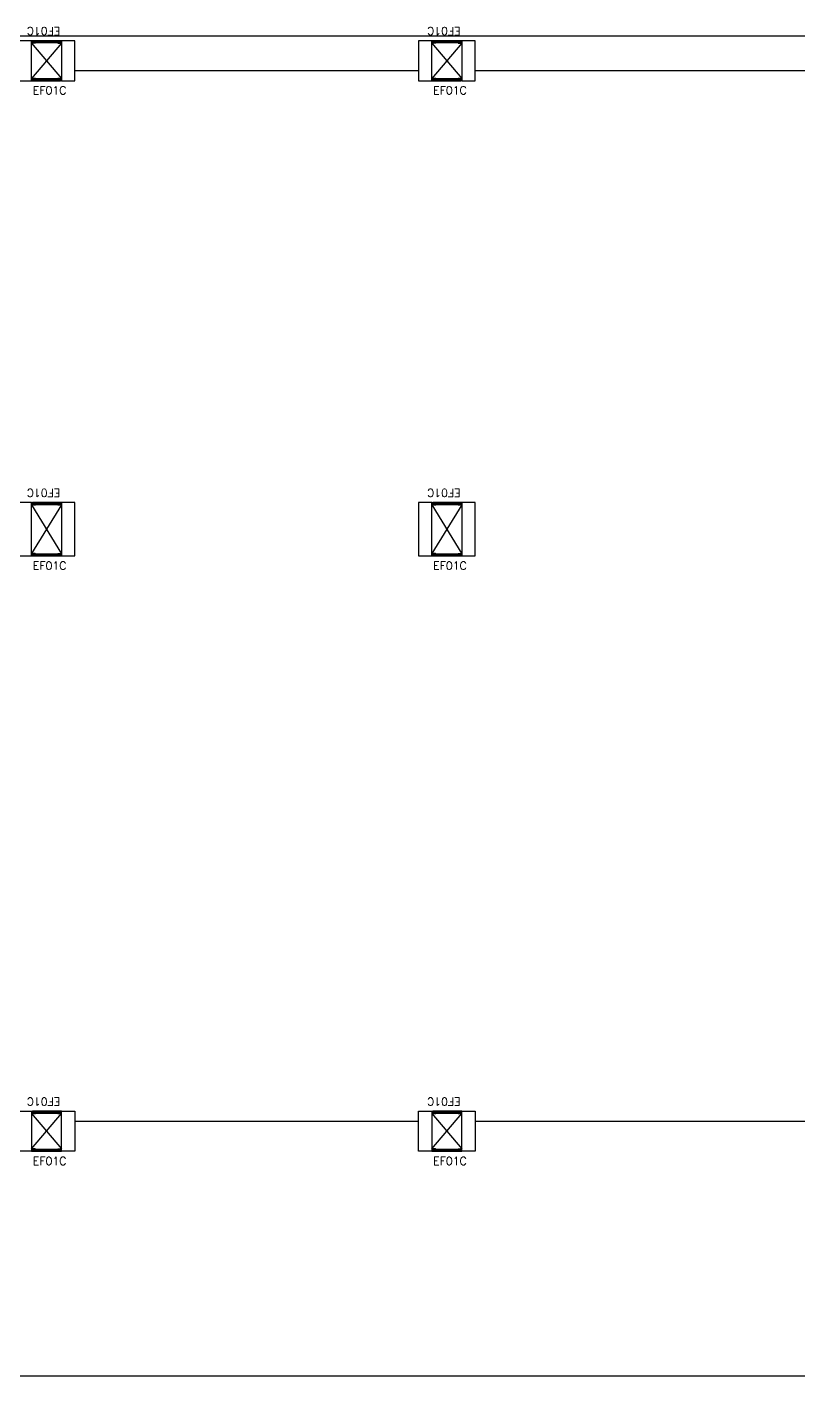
# Model space of a CAD drawing. Header units: millimetres. Extents: x 2046 to 2564, y 885 to 1120.
# Drawn here: x 2332.19 to 2343.75, y 945.88 to 966.11 of the extents above; entities that cross this region are included whole.
import ezdxf

# ---------------------------------------------------------------- set-up
doc = ezdxf.new("R2010")
doc.units = ezdxf.units.MM
doc.header["$LTSCALE"] = 10
for name, color, linetype in [('AR-CALÇADA', 1, 'Continuous'), ('AR-ESQ', 1, 'Continuous'), ('AR-ESTC', 3, 'Continuous'), ('AR-PISO2', 1, 'Continuous'), ('AR-SHAFT', 1, 'Continuous'), ('DT-ESQ-PERFIL CADEIRA-C', 2, 'Continuous'), ('DT-ESQ-PERFIL CADEIRA-V', 1, 'Continuous'), ('DT-ESQ-VENEZIANA-C', 1, 'Continuous'), ('DT-ESQ-VENEZIANA-V', 1, 'Continuous'), ('DT-TXTESQ', 2, 'Continuous'), ('DT-TXTMOD', 1, 'Continuous')]:
    doc.layers.add(name, color=color, linetype=linetype)
doc.styles.add('S10', font='simplex.shx', dxfattribs={"height": 0.1})
doc.styles.add('S12', font='simplex.shx', dxfattribs={"width": 1.1, "height": 0.12})

# ---------------------------------------------------------------- blocks, each defined once
blk = doc.blocks.new('EF01C-P')
at = {"layer": 'DT-ESQ-PERFIL CADEIRA-C', "ltscale": 0.1}
for points in [[(0.01, 0.002), (0.01, 0.003), (0.002, 0.003, 1), (0.002, 0), (0.015, 0, 0.414214), (0.016, 0.002), (0.016, 0.033), (0.043, 0.033)], [(0.043, 0.006), (0.018, 0.006), (0.018, 0.016), (0.016, 0.016), (0.016, 0.006, 0.414214), (0.018, 0.005), (0.043, 0.005), (0.056, 0.005, 1), (0.056, 0.008), (0.043, 0.008), (0.043, 0.02), (0.043, 0.032), (0.056, 0.032, 1), (0.056, 0.035), (0.043, 0.035), (0.016, 0.035, 0.414214), (0.015, 0.033), (0.015, 0.002), (0.002, 0.002)], [(0.041, 0.02), (0.041, 0.032, -0.414214), (0.043, 0.033), (0.056, 0.033)], [(0.041, 0.02), (0.041, 0.008, 0.414214), (0.043, 0.006), (0.056, 0.006)], [(0.407, 0.006), (0.432, 0.006), (0.432, 0.016), (0.433, 0.016), (0.433, 0.006, -0.414214), (0.432, 0.005), (0.407, 0.005), (0.394, 0.005, -1), (0.394, 0.008), (0.407, 0.008), (0.407, 0.02), (0.407, 0.032), (0.394, 0.032, -1), (0.394, 0.035), (0.407, 0.035), (0.433, 0.035, -0.414214), (0.435, 0.033), (0.435, 0.002), (0.448, 0.002)], [(0.409, 0.02), (0.409, 0.032, 0.414214), (0.407, 0.033), (0.394, 0.033)], [(0.409, 0.02), (0.409, 0.008, -0.414214), (0.407, 0.006), (0.394, 0.006)], [(0.44, 0.002), (0.44, 0.003), (0.448, 0.003, -1), (0.448, 0), (0.435, 0, -0.414214), (0.433, 0.002), (0.433, 0.033), (0.407, 0.033)]]:
    blk.add_lwpolyline(points, format="xyb", dxfattribs=at)
at = {"layer": 'DT-ESQ-PERFIL CADEIRA-V', "ltscale": 0.1}
blk.add_line((0.015, 0), (0.435, 0), dxfattribs=at)
at = {"layer": 'DT-ESQ-VENEZIANA-C', "ltscale": 0.1}
for p, q in [((0.043, 0.011), (0.407, 0.011)), ((0.043, 0.009), (0.407, 0.009))]:
    blk.add_line(p, q, dxfattribs=at)
at = {"layer": 'DT-ESQ-VENEZIANA-V', "ltscale": 0.1}
blk.add_line((0.043, 0.031), (0.407, 0.031), dxfattribs=at)
at = {"layer": 'DT-TXTESQ', "ltscale": 0.1, "style": 'S12'}
blk.add_text('EF01C', height=0.12, dxfattribs=at).set_placement((0.019, -0.205))
at = {"layer": 'DT-TXTMOD', "ltscale": 0.1, "style": 'S10', "flags": 3}
blk.add_attdef('EF01C', (0.021, -0.14), '', height=0.1, dxfattribs=at)

msp = doc.modelspace()

# ---------------------------------------------------------------- linework, layer by layer
at = {"layer": 'AR-CALÇADA'}
for p, q in [((2285.686, 965.977), (2356.911, 965.977)), ((2327.342, 945.884), (2361.061, 945.884))]:
    msp.add_line(p, q, dxfattribs=at)
at = {"layer": 'AR-ESTC'}
for points in [[(2332.061, 965.302), (2332.261, 965.302), (2332.261, 965.902), (2332.061, 965.902)], [(2332.711, 965.302), (2332.911, 965.302), (2332.911, 965.902), (2332.711, 965.902)], [(2338.061, 965.302), (2338.261, 965.302), (2338.261, 965.902), (2338.061, 965.902)], [(2338.711, 965.302), (2338.911, 965.302), (2338.911, 965.902), (2338.711, 965.902)], [(2332.061, 958.177), (2332.261, 958.177), (2332.261, 958.977), (2332.061, 958.977)], [(2332.711, 958.177), (2332.911, 958.177), (2332.911, 958.977), (2332.711, 958.977)], [(2338.061, 958.177), (2338.261, 958.177), (2338.261, 958.977), (2338.061, 958.977)], [(2338.711, 958.177), (2338.911, 958.177), (2338.911, 958.977), (2338.711, 958.977)], [(2332.061, 949.852), (2332.261, 949.852), (2332.261, 949.252), (2332.061, 949.252)], [(2332.711, 949.852), (2332.911, 949.852), (2332.911, 949.252), (2332.711, 949.252)], [(2338.061, 949.852), (2338.261, 949.852), (2338.261, 949.252), (2338.061, 949.252)], [(2338.711, 949.852), (2338.911, 949.852), (2338.911, 949.252), (2338.711, 949.252)]]:
    msp.add_lwpolyline(points, close=True, dxfattribs=at)
at = {"layer": 'AR-PISO2'}
for p, q in [((2338.061, 965.452), (2332.911, 965.452)), ((2344.061, 965.452), (2338.911, 965.452)), ((2332.911, 949.702), (2338.061, 949.702)), ((2338.911, 949.702), (2344.061, 949.702))]:
    msp.add_line(p, q, dxfattribs=at)
at = {"layer": 'AR-SHAFT'}
for p, q in [((2332.709, 965.867), (2332.262, 965.337)), ((2332.262, 965.867), (2332.711, 965.336)), ((2338.709, 965.867), (2338.262, 965.337)), ((2338.262, 965.867), (2338.711, 965.336)), ((2332.709, 958.942), (2332.262, 958.212)), ((2332.262, 958.942), (2332.711, 958.211)), ((2338.709, 958.942), (2338.262, 958.212)), ((2338.262, 958.942), (2338.711, 958.211)), ((2332.262, 949.287), (2332.709, 949.817)), ((2332.262, 949.817), (2332.709, 949.287)), ((2338.262, 949.287), (2338.709, 949.817)), ((2338.262, 949.817), (2338.709, 949.287))]:
    msp.add_line(p, q, dxfattribs=at)

# ---------------------------------------------------------------- block references
at = {"layer": 'AR-ESQ', "rotation": 180}
for p in [(2332.711, 965.902), (2338.711, 965.902), (2332.711, 958.977), (2338.711, 958.977), (2332.711, 949.852), (2338.711, 949.852)]:
    msp.add_blockref('EF01C-P', p, dxfattribs=at)
at = {"layer": 'AR-ESQ'}
for p in [(2332.261, 965.302), (2338.261, 965.302), (2332.261, 958.177), (2338.261, 958.177), (2332.261, 949.252), (2338.261, 949.252)]:
    msp.add_blockref('EF01C-P', p, dxfattribs=at)

doc.saveas('drawing.dxf')
